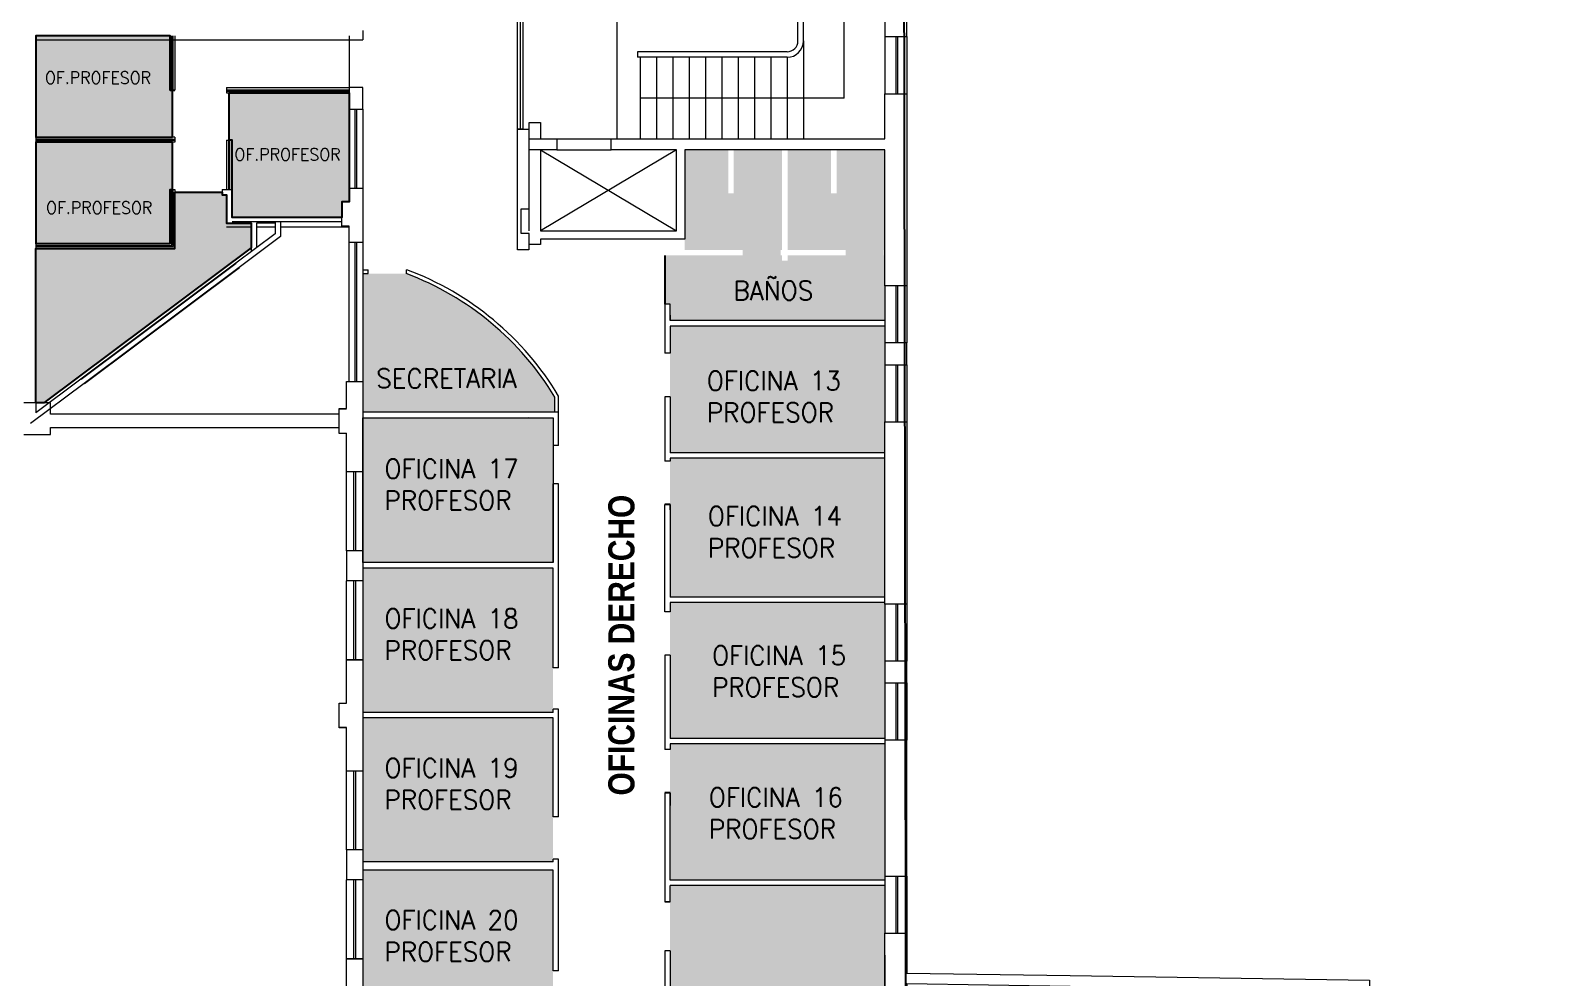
# Model space of a CAD drawing. Header units: millimetres. Extents: x -11418 to -10492, y 10656 to 11360.
# Drawn here: x -10641.59 to -10613.65, y 11197.74 to 11215.15 of the extents above; entities that cross this region are included whole.
import ezdxf

# ---------------------------------------------------------------- set-up
doc = ezdxf.new("R2010")
doc.units = ezdxf.units.MM
doc.layers.get('0').update_dxf_attribs({"lineweight": 0})
for name, color, linetype, lineweight in [('01. Tabiques', 7, 'Continuous', 0), ('0_ escaleras', 7, 'Continuous', 5), ('0_ id salas de clases', 7, 'Continuous', 9), ('0_ muros', 7, 'Continuous', 20), ('0_ muros 2', 7, 'Continuous', 9), ('0_ simbología', 250, 'Continuous', 5), ('0_ tabiques', 7, 'Continuous', 9), ('0_ ventanas', 250, 'Continuous', 0), ('TABIQUES', 7, 'Continuous', 9)]:
    doc.layers.add(name, color=color, linetype=linetype, lineweight=lineweight)
doc.layers.add('1_ EA', color=7, linetype='Continuous', lineweight=0, true_color=0xe6e6e6)
for name, color, linetype in [('ACHURADO SOLIDO', 254, 'Continuous'), ('SEGUNDO PLANO', 3, 'Continuous'), ('VENTANAS', 1, 'Continuous')]:
    doc.layers.add(name, color=color, linetype=linetype)
for name, color, linetype, true_color in [('HATCH DERECHO', 7, 'Continuous', 0x7f7848), ('y_ hatch derecho', 7, 'Continuous', 0x908851), ('z4_ Dirección de investigación e innovación', 7, 'Continuous', 0xc6c8a7)]:
    doc.layers.add(name, color=color, linetype=linetype, true_color=true_color)
doc.styles.add('PATO', font='romans.shx', dxfattribs={"height": 0.22})

msp = doc.modelspace()

# ---------------------------------------------------------------- hatches: boundary and pattern name
at = {"layer": 'HATCH DERECHO'}
h = msp.add_hatch(color=256, dxfattribs=at)
h.paths.add_polyline_path([(-10638.983, 11213.186), (-10638.983, 11214.054), (-10639.028, 11214.054), (-10639.028, 11215.05), (-10641.497, 11215.05), (-10641.497, 11213.186)])
h.paths.add_polyline_path([(-10637.938, 11213.132), (-10637.938, 11214), (-10635.735, 11214), (-10635.736, 11212), (-10635.868, 11212), (-10635.868, 11211.71), (-10637.888, 11211.71), (-10637.888, 11213.132)])
h.paths.add_polyline_path([(-10638.983, 11212.228), (-10638.983, 11213.096), (-10641.497, 11213.096), (-10641.497, 11211.232), (-10639.028, 11211.232), (-10639.028, 11212.228)])
h.paths.add_polyline_path([(-10638.938, 11212.178), (-10638.07, 11212.178), (-10638.07, 11212.128), (-10637.988, 11212.128), (-10637.988, 11211.61), (-10637.538, 11211.61), (-10637.538, 11211.157), (-10641.35, 11208.305), (-10641.497, 11208.305), (-10641.497, 11211.142), (-10638.938, 11211.142)])
at = {"layer": 'y_ hatch derecho'}
h = msp.add_hatch(color=256, dxfattribs=at)
h.paths.add_polyline_path([(-10627.676, 11212.956), (-10627.676, 11211.116), (-10625.885, 11211.116), (-10625.885, 11212.956), (-10626.776, 11212.956), (-10626.776, 11212.156), (-10626.876, 11212.156), (-10626.876, 11212.956)])
h.paths.add_polyline_path([(-10629.567, 11212.956), (-10629.567, 11211.116), (-10628.501, 11211.116), (-10627.776, 11211.116), (-10627.776, 11212.956), (-10628.667, 11212.956), (-10628.667, 11212.156), (-10628.767, 11212.156), (-10628.767, 11212.956)])
for points in [[(-10629.835, 11209.816), (-10625.885, 11209.816), (-10625.885, 11211.016), (-10625.897, 11211.016), (-10625.91, 11211.016), (-10625.91, 11211.116), (-10626.61, 11211.116), (-10626.61, 11211.016), (-10627.676, 11211.016), (-10627.676, 11210.916), (-10627.776, 11210.916), (-10627.776, 11211.016), (-10627.801, 11211.016), (-10627.801, 11211.116), (-10628.501, 11211.116), (-10628.501, 11211.016), (-10629.935, 11211.016), (-10629.935, 11210.116), (-10629.835, 11210.116)], [(-10634.684, 11210.68), (-10635.484, 11210.68), (-10635.484, 11210.68), (-10635.484, 11208.132), (-10631.954, 11208.132), (-10631.954, 11208.41, 0.168466)]]:
    msp.add_hatch(color=256, dxfattribs=at).paths.add_polyline_path(points)
h = msp.add_hatch(color=256, dxfattribs=at)
h.paths.add_polyline_path([(-10629.835, 11209.716), (-10625.885, 11209.716), (-10625.885, 11207.386), (-10629.835, 11207.386)])
h.paths.add_polyline_path([(-10629.835, 11207.286), (-10625.885, 11207.286), (-10625.885, 11204.735), (-10629.835, 11204.735)])
h.paths.add_polyline_path([(-10629.835, 11204.635), (-10625.885, 11204.635), (-10625.885, 11202.135), (-10629.835, 11202.135)])
h.paths.add_polyline_path([(-10629.835, 11202.035), (-10625.885, 11202.035), (-10625.885, 11199.535), (-10629.835, 11199.535)])
h.paths.add_polyline_path([(-10629.835, 11199.435), (-10625.885, 11199.435), (-10625.885, 11191.687), (-10629.835, 11191.687)])
h.paths.add_polyline_path([(-10629.835, 11191.587), (-10625.885, 11191.587), (-10625.885, 11186.289), (-10629.835, 11186.289)])
h = msp.add_hatch(color=256, dxfattribs=at)
h.paths.add_polyline_path([(-10635.485, 11208.032), (-10631.985, 11208.032), (-10631.985, 11205.368), (-10635.485, 11205.368)])
h.paths.add_polyline_path([(-10635.485, 11205.268), (-10631.985, 11205.268), (-10631.985, 11202.614), (-10635.485, 11202.614)])
h.paths.add_polyline_path([(-10635.485, 11202.514), (-10631.985, 11202.514), (-10631.985, 11199.867), (-10635.485, 11199.867)])
h.paths.add_polyline_path([(-10635.485, 11199.717), (-10631.985, 11199.717), (-10631.985, 11197.067), (-10635.485, 11197.067)])
h.paths.add_polyline_path([(-10635.485, 11191.587), (-10631.985, 11191.587), (-10631.985, 11188.587), (-10635.485, 11188.587)])
h.paths.add_polyline_path([(-10635.485, 11194.287), (-10631.985, 11194.287), (-10631.985, 11191.687), (-10635.485, 11191.687)])
h.paths.add_polyline_path([(-10635.485, 11196.967), (-10631.985, 11196.967), (-10631.985, 11194.387), (-10635.485, 11194.387)])

# ---------------------------------------------------------------- linework, layer by layer
for points in [[(-10631.917, 11213.156), (-10630.917, 11213.156)], [(-10631.917, 11212.956), (-10630.917, 11212.956)]]:
    msp.add_lwpolyline(points)
at = {"layer": '01. Tabiques', "color": 0}
for p, q in [((-10641.497, 11214.975), (-10641.497, 11209.491)), ((-10641.497, 11214.975), (-10638.938, 11214.975)), ((-10638.938, 11214.975), (-10635.485, 11214.975)), ((-10637.888, 11211.635), (-10635.868, 11211.635)), ((-10637.098, 11211.413), (-10637.818, 11210.873)), ((-10637.098, 11211.635), (-10637.098, 11211.413)), ((-10636.998, 11211.635), (-10636.998, 11211.362)), ((-10635.735, 11211.535), (-10636.998, 11211.535)), ((-10636.998, 11211.362), (-10637.759, 11210.793)), ((-10640.607, 11208.662), (-10641.593, 11207.924)), ((-10640.667, 11208.742), (-10641.497, 11208.121)), ((-10641.497, 11208.702), (-10641.497, 11208.121))]:
    msp.add_line(p, q, dxfattribs=at)
at = {"layer": '01. Tabiques'}
for p, q in [((-10637.988, 11214.1), (-10635.735, 11214.1)), ((-10637.988, 11214), (-10635.735, 11214))]:
    msp.add_line(p, q, dxfattribs=at)
for points in [[(-10639.028, 11215.05), (-10639.028, 11214.054)], [(-10638.938, 11215.05), (-10638.938, 11214.054)], [(-10637.988, 11214.1), (-10637.988, 11214)], [(-10638.938, 11213.186), (-10641.497, 11213.186)], [(-10638.938, 11213.096), (-10641.497, 11213.096)], [(-10638.938, 11213.186), (-10638.938, 11213.096)], [(-10637.988, 11213.132), (-10637.988, 11212.228)], [(-10637.988, 11213.132), (-10637.888, 11213.132)], [(-10637.888, 11213.132), (-10637.888, 11212.228)], [(-10639.028, 11212.228), (-10639.028, 11211.232)], [(-10639.028, 11212.228), (-10638.938, 11212.228)], [(-10638.938, 11212.228), (-10638.938, 11211.142)], [(-10638.07, 11212.228), (-10637.888, 11212.228)], [(-10638.07, 11212.228), (-10638.07, 11212.128)], [(-10638.07, 11212.128), (-10637.988, 11212.128)], [(-10637.988, 11212.128), (-10637.988, 11211.61)], [(-10637.888, 11212.228), (-10637.888, 11211.71)], [(-10637.098, 11211.71), (-10637.888, 11211.71)], [(-10637.538, 11211.61), (-10637.988, 11211.61)], [(-10637.538, 11211.61), (-10637.538, 11211.157)], [(-10637.098, 11211.61), (-10637.438, 11211.61)], [(-10637.438, 11211.61), (-10637.438, 11211.232)], [(-10639.028, 11211.232), (-10641.497, 11211.232)], [(-10638.938, 11211.142), (-10641.497, 11211.142)]]:
    msp.add_lwpolyline(points, dxfattribs=at)
at = {"layer": '01. Tabiques', "color": 0}
for points in [[(-10637.538, 11211.535), (-10637.988, 11211.535)], [(-10637.538, 11211.535), (-10637.538, 11211.083)], [(-10637.438, 11211.535), (-10637.438, 11211.158)], [(-10637.098, 11211.535), (-10637.438, 11211.535)], [(-10641.497, 11208.702), (-10641.497, 11209.491)]]:
    msp.add_lwpolyline(points, dxfattribs=at)
msp.add_arc((-10636.654, 11206.558), 4.66, 77.2782, 77.2784, dxfattribs=at)
at = {"layer": '0_ escaleras'}
for p, q in [((-10627.485, 11214.956), (-10627.485, 11215.516)), ((-10627.385, 11214.956), (-10627.385, 11215.516)), ((-10627.385, 11214.956), (-10627.385, 11213.156)), ((-10627.685, 11214.756), (-10630.435, 11214.756)), ((-10630.435, 11214.756), (-10630.435, 11214.656)), ((-10627.685, 11214.656), (-10630.435, 11214.656)), ((-10630.385, 11214.656), (-10630.385, 11213.156)), ((-10630.085, 11214.656), (-10630.085, 11213.156)), ((-10629.785, 11214.656), (-10629.785, 11213.156)), ((-10629.485, 11214.656), (-10629.485, 11213.156)), ((-10629.185, 11214.656), (-10629.185, 11213.156)), ((-10628.885, 11214.656), (-10628.885, 11213.156)), ((-10628.585, 11214.656), (-10628.585, 11213.156)), ((-10628.285, 11214.656), (-10628.285, 11213.156)), ((-10627.985, 11214.656), (-10627.985, 11213.156)), ((-10627.685, 11214.656), (-10627.685, 11213.156)), ((-10625.885, 11198.156), (-10625.885, 11197.239))]:
    msp.add_line(p, q, dxfattribs=at)
msp.add_lwpolyline([(-10630.817, 11215.716), (-10630.817, 11213.156)], dxfattribs=at)
for radius in [0.3, 0.2]:
    msp.add_arc((-10627.685, 11214.956), radius, 270, 0, dxfattribs=at)
at = {"layer": '0_ muros'}
for points in [[(-10625.885, 11215.436), (-10625.885, 11215.036), (-10625.485, 11215.036), (-10625.485, 11215.436)], [(-10629.717, 11212.956), (-10630.917, 11212.956), (-10630.917, 11213.156), (-10625.885, 11213.156), (-10625.885, 11213.986), (-10625.485, 11213.986), (-10625.485, 11210.456), (-10625.885, 11210.456), (-10625.885, 11212.956), (-10627.776, 11212.956), (-10629.567, 11212.956), (-10629.567, 11211.316), (-10632.217, 11211.316), (-10632.217, 11211.216), (-10632.425, 11211.216), (-10632.425, 11211.418), (-10632.575, 11211.418), (-10632.575, 11211.868), (-10632.425, 11211.868), (-10632.425, 11213.456), (-10632.217, 11213.456), (-10632.217, 11213.156), (-10631.917, 11213.156), (-10631.917, 11212.956), (-10632.217, 11212.956), (-10632.217, 11211.466), (-10629.717, 11211.466)], [(-10625.885, 11209.406), (-10625.885, 11209.006), (-10625.485, 11209.006), (-10625.485, 11209.406)], [(-10625.485, 11207.956), (-10625.485, 11204.606), (-10625.885, 11204.606), (-10625.885, 11207.956)], [(-10625.885, 11203.556), (-10625.885, 11203.156), (-10625.485, 11203.156), (-10625.485, 11203.556)], [(-10625.485, 11199.606), (-10625.485, 11202.106), (-10625.885, 11202.106), (-10625.885, 11199.606)]]:
    msp.add_lwpolyline(points, close=True, dxfattribs=at)
msp.add_lwpolyline([(-10625.485, 11197.625), (-10625.485, 11194.606), (-10625.885, 11194.606), (-10625.885, 11198.556), (-10625.885, 11198.556), (-10625.885, 11198.556), (-10625.485, 11198.556), (-10625.485, 11198.156), (-10625.485, 11197.825), (-10622.479, 11197.779), (-10616.98, 11197.696), (-10617.036, 11192.901), (-10617.236, 11192.904), (-10617.182, 11197.499), (-10622.482, 11197.579), (-10625.485, 11197.625)], dxfattribs=at)
at = {"layer": '0_ muros 2'}
for p, q in [((-10625.885, 11215.036), (-10625.885, 11213.986)), ((-10625.485, 11215.036), (-10625.485, 11213.986)), ((-10635.735, 11212.25), (-10635.735, 11213.7)), ((-10635.485, 11213.7), (-10635.485, 11212.25)), ((-10632.642, 11211.116), (-10632.642, 11213.336)), ((-10632.642, 11213.336), (-10632.435, 11213.336)), ((-10632.435, 11213.336), (-10632.435, 11213.156)), ((-10632.435, 11213.156), (-10631.917, 11213.156)), ((-10631.917, 11213.156), (-10631.917, 11212.956)), ((-10630.917, 11212.956), (-10630.917, 11213.156)), ((-10631.917, 11212.956), (-10632.435, 11212.956)), ((-10632.435, 11212.956), (-10632.435, 11211.466)), ((-10635.735, 11212), (-10635.735, 11212.25)), ((-10635.735, 11212.25), (-10635.485, 11212.25)), ((-10635.485, 11212.25), (-10635.485, 11211.25)), ((-10635.868, 11211.55), (-10635.868, 11212)), ((-10635.868, 11212), (-10635.736, 11212)), ((-10635.735, 11211.55), (-10635.868, 11211.55)), ((-10635.735, 11211.25), (-10635.735, 11211.55)), ((-10635.485, 11211.25), (-10635.735, 11211.25)), ((-10635.735, 11208.7), (-10635.735, 11211.25)), ((-10635.485, 11211.25), (-10635.484, 11208.7)), ((-10632.435, 11211.316), (-10632.435, 11211.116)), ((-10632.435, 11211.116), (-10632.642, 11211.116)), ((-10625.885, 11210.456), (-10625.885, 11209.406)), ((-10625.485, 11210.456), (-10625.485, 11209.406)), ((-10625.885, 11209.006), (-10625.885, 11207.956)), ((-10625.485, 11209.006), (-10625.485, 11207.956)), ((-10635.918, 11207.748), (-10635.918, 11208.198)), ((-10635.918, 11208.198), (-10635.785, 11208.198)), ((-10635.918, 11207.744), (-10635.918, 11208.194)), ((-10635.918, 11208.194), (-10635.785, 11208.194)), ((-10635.785, 11207.744), (-10635.918, 11207.744)), ((-10635.785, 11205.583), (-10635.785, 11207.036)), ((-10635.485, 11207.036), (-10635.485, 11205.583)), ((-10635.485, 11205.583), (-10635.785, 11205.583)), ((-10635.785, 11205.583), (-10635.785, 11205.033)), ((-10635.485, 11205.583), (-10635.485, 11205.033)), ((-10635.485, 11205.033), (-10635.785, 11205.033)), ((-10635.785, 11203.583), (-10635.785, 11205.033)), ((-10635.485, 11205.033), (-10635.485, 11203.583)), ((-10625.885, 11204.606), (-10625.885, 11203.556)), ((-10625.485, 11204.606), (-10625.485, 11203.556)), ((-10635.485, 11203.583), (-10635.785, 11203.583)), ((-10625.885, 11203.156), (-10625.885, 11202.106)), ((-10625.485, 11203.156), (-10625.485, 11202.106)), ((-10635.485, 11201.537), (-10635.785, 11201.537)), ((-10635.785, 11200.087), (-10635.785, 11201.537)), ((-10635.485, 11201.534), (-10635.785, 11201.534)), ((-10635.485, 11201.537), (-10635.485, 11200.087)), ((-10635.485, 11200.087), (-10635.785, 11200.087)), ((-10635.785, 11200.087), (-10635.785, 11199.537)), ((-10635.485, 11200.087), (-10635.485, 11199.537)), ((-10635.485, 11199.537), (-10635.785, 11199.537)), ((-10635.785, 11198.087), (-10635.785, 11199.537)), ((-10635.485, 11199.537), (-10635.485, 11198.087)), ((-10625.885, 11199.606), (-10625.885, 11198.556)), ((-10625.485, 11199.606), (-10625.485, 11198.556)), ((-10635.485, 11198.087), (-10635.785, 11198.087))]:
    msp.add_line(p, q, dxfattribs=at)
for points in [[(-10635.485, 11213.7), (-10635.485, 11214.1), (-10635.735, 11214.1), (-10635.735, 11213.7)], [(-10635.918, 11202.337), (-10635.918, 11202.787), (-10635.785, 11202.787), (-10635.785, 11203.586), (-10635.485, 11203.586), (-10635.485, 11201.537), (-10635.785, 11201.537), (-10635.785, 11202.337)], [(-10635.918, 11202.333), (-10635.918, 11202.783), (-10635.785, 11202.783), (-10635.785, 11203.583), (-10635.485, 11203.583), (-10635.485, 11201.534), (-10635.785, 11201.534), (-10635.785, 11202.333)], [(-10635.918, 11196.857), (-10635.918, 11197.307), (-10635.785, 11197.307), (-10635.785, 11198.087), (-10635.485, 11198.087), (-10635.485, 11196.057), (-10635.785, 11196.057), (-10635.785, 11196.857)]]:
    msp.add_lwpolyline(points, close=True, dxfattribs=at)
for points in [[(-10635.785, 11208.198), (-10635.785, 11208.7), (-10635.484, 11208.7), (-10635.485, 11207.036), (-10635.785, 11207.036), (-10635.785, 11207.748)], [(-10641.717, 11207.725), (-10641.227, 11207.725), (-10641.227, 11207.849), (-10635.918, 11207.849), (-10635.918, 11208.099), (-10641.227, 11208.099), (-10641.227, 11208.305), (-10641.717, 11208.305)]]:
    msp.add_lwpolyline(points, dxfattribs=at)
at = {"layer": '0_ simbología'}
for p, q in [((-10626.635, 11213.906), (-10626.635, 11216.566)), ((-10626.635, 11213.906), (-10630.385, 11213.906)), ((-10632.217, 11212.956), (-10629.717, 11211.466)), ((-10629.717, 11212.956), (-10632.217, 11211.466))]:
    msp.add_line(p, q, dxfattribs=at)
at = {"layer": '0_ tabiques'}
for p, q in [((-10635.485, 11215.15), (-10635.485, 11214.975)), ((-10635.485, 11210.75), (-10635.384, 11210.75)), ((-10635.485, 11210.68), (-10635.384, 11210.68)), ((-10635.384, 11210.68), (-10635.384, 11210.75)), ((-10634.684, 11210.75), (-10634.673, 11210.75)), ((-10634.684, 11210.68), (-10634.684, 11210.75)), ((-10629.935, 11210.116), (-10629.935, 11209.216)), ((-10629.835, 11209.916), (-10629.835, 11209.816)), ((-10625.885, 11209.816), (-10629.835, 11209.816)), ((-10629.835, 11209.716), (-10629.835, 11209.216)), ((-10625.885, 11209.716), (-10629.835, 11209.716)), ((-10629.835, 11209.216), (-10629.935, 11209.216)), ((-10629.835, 11209.216), (-10629.935, 11209.216)), ((-10631.955, 11208.133), (-10631.955, 11208.41)), ((-10631.885, 11208.133), (-10631.885, 11208.43)), ((-10629.935, 11208.416), (-10629.935, 11207.236)), ((-10629.835, 11208.416), (-10629.935, 11208.416)), ((-10629.835, 11208.416), (-10629.935, 11208.416)), ((-10629.835, 11208.416), (-10629.835, 11207.386)), ((-10631.885, 11207.518), (-10631.885, 11208.133)), ((-10631.885, 11207.518), (-10631.985, 11207.518)), ((-10629.835, 11207.236), (-10629.935, 11207.236)), ((-10629.835, 11207.286), (-10629.835, 11207.236)), ((-10631.985, 11205.368), (-10631.985, 11206.818)), ((-10631.885, 11206.818), (-10631.985, 11206.818)), ((-10631.885, 11203.434), (-10631.885, 11206.818)), ((-10629.835, 11206.436), (-10629.935, 11206.436)), ((-10629.835, 11206.436), (-10629.835, 11206.231)), ((-10629.835, 11206.436), (-10629.835, 11206.231)), ((-10631.985, 11205.368), (-10635.485, 11205.368)), ((-10631.985, 11205.268), (-10635.485, 11205.268)), ((-10631.985, 11203.434), (-10631.985, 11205.268)), ((-10631.985, 11203.434), (-10631.985, 11205.268)), ((-10625.885, 11204.735), (-10629.835, 11204.735)), ((-10625.885, 11204.635), (-10629.835, 11204.635)), ((-10629.935, 11203.665), (-10629.935, 11203.435)), ((-10629.835, 11203.665), (-10629.935, 11203.665)), ((-10629.835, 11203.665), (-10629.935, 11203.665)), ((-10629.835, 11203.665), (-10629.835, 11203.435)), ((-10631.885, 11203.434), (-10631.985, 11203.434)), ((-10629.935, 11203.435), (-10629.935, 11201.936)), ((-10629.835, 11203.506), (-10629.835, 11202.135)), ((-10629.835, 11203.435), (-10629.835, 11202.135)), ((-10631.985, 11202.614), (-10635.485, 11202.614)), ((-10631.985, 11202.514), (-10635.485, 11202.514)), ((-10631.885, 11202.674), (-10631.985, 11202.674)), ((-10631.985, 11202.614), (-10631.985, 11202.674)), ((-10631.985, 11200.697), (-10631.985, 11202.517)), ((-10631.885, 11200.697), (-10631.885, 11202.677)), ((-10629.835, 11201.936), (-10629.935, 11201.936)), ((-10629.835, 11201.936), (-10629.935, 11201.936)), ((-10625.885, 11202.135), (-10629.835, 11202.135)), ((-10629.835, 11202.035), (-10629.835, 11201.936)), ((-10625.885, 11202.035), (-10629.835, 11202.035)), ((-10629.835, 11201.98), (-10629.835, 11201.936)), ((-10629.935, 11201.136), (-10629.935, 11199.136)), ((-10629.835, 11201.136), (-10629.935, 11201.136)), ((-10629.835, 11201.136), (-10629.835, 11200.906)), ((-10631.885, 11200.697), (-10631.985, 11200.697)), ((-10631.985, 11199.867), (-10635.485, 11199.867)), ((-10631.985, 11199.717), (-10635.485, 11199.717)), ((-10631.985, 11199.867), (-10631.985, 11199.917)), ((-10631.885, 11199.917), (-10631.985, 11199.917)), ((-10631.985, 11197.867), (-10631.985, 11199.717)), ((-10631.985, 11199.667), (-10631.985, 11199.717)), ((-10631.885, 11197.867), (-10631.885, 11199.917)), ((-10625.885, 11199.535), (-10629.835, 11199.535)), ((-10625.885, 11199.435), (-10629.835, 11199.435)), ((-10629.835, 11198.236), (-10629.935, 11198.236)), ((-10629.935, 11198.236), (-10629.935, 11196.437)), ((-10629.835, 11198.236), (-10629.835, 11198.057)), ((-10629.835, 11198.057), (-10629.835, 11196.737)), ((-10631.885, 11197.867), (-10631.985, 11197.867))]:
    msp.add_line(p, q, dxfattribs=at)
for points in [[(-10632.542, 11215.546), (-10632.542, 11213.336), (-10632.642, 11213.336), (-10632.642, 11215.546)], [(-10629.835, 11209.816), (-10629.835, 11210.116), (-10629.935, 11210.116)], [(-10631.885, 11208.133), (-10632.398, 11208.133), (-10635.485, 11208.132)], [(-10635.485, 11208.032), (-10632.439, 11208.033), (-10631.985, 11208.032), (-10631.985, 11207.518)], [(-10625.885, 11207.386), (-10629.835, 11207.386)], [(-10625.885, 11207.286), (-10629.835, 11207.286)], [(-10629.835, 11206.336), (-10629.835, 11206.436), (-10629.935, 11206.436)], [(-10629.835, 11204.635), (-10629.835, 11204.465), (-10629.935, 11204.465), (-10629.935, 11206.436)], [(-10629.835, 11206.436), (-10629.835, 11204.735)], [(-10629.835, 11199.535), (-10629.835, 11201.136), (-10629.935, 11201.136), (-10629.935, 11201.136)], [(-10629.835, 11199.136), (-10629.835, 11199.435)], [(-10629.935, 11199.136), (-10629.935, 11199.136), (-10629.835, 11199.136)], [(-10629.835, 11199.136), (-10629.935, 11199.136)]]:
    msp.add_lwpolyline(points, dxfattribs=at)
for radius, start, end in [(5.418, 31.139, 69.3895), (5.488, 30.9348, 69.5382)]:
    msp.add_arc((-10636.592, 11205.609), radius, start, end, dxfattribs=at)
at = {"layer": '0_ ventanas'}
for p, q in [((-10632.592, 11215.546), (-10632.592, 11213.336)), ((-10635.735, 11215.05), (-10635.735, 11214.1)), ((-10625.685, 11215.036), (-10625.685, 11213.986)), ((-10625.655, 11215.036), (-10625.655, 11213.986)), ((-10635.625, 11212.25), (-10635.625, 11213.7)), ((-10635.595, 11212.25), (-10635.595, 11213.7)), ((-10635.625, 11208.7), (-10635.625, 11211.25)), ((-10635.595, 11208.7), (-10635.595, 11211.25)), ((-10625.685, 11210.456), (-10625.685, 11209.406)), ((-10625.655, 11210.456), (-10625.655, 11209.406)), ((-10625.685, 11209.006), (-10625.685, 11207.956)), ((-10625.655, 11209.006), (-10625.655, 11207.956)), ((-10635.65, 11205.583), (-10635.65, 11207.036)), ((-10635.62, 11207.036), (-10635.62, 11205.583)), ((-10635.65, 11203.583), (-10635.65, 11205.033)), ((-10635.62, 11205.033), (-10635.62, 11203.583)), ((-10625.685, 11204.606), (-10625.685, 11203.556)), ((-10625.655, 11204.606), (-10625.655, 11203.556)), ((-10625.685, 11203.156), (-10625.685, 11202.106)), ((-10625.655, 11203.156), (-10625.655, 11202.106)), ((-10635.65, 11200.087), (-10635.65, 11201.537)), ((-10635.62, 11201.537), (-10635.62, 11200.087)), ((-10635.65, 11198.087), (-10635.65, 11199.537)), ((-10635.62, 11199.537), (-10635.62, 11198.087)), ((-10625.685, 11199.606), (-10625.685, 11198.556)), ((-10625.655, 11199.606), (-10625.655, 11198.556))]:
    msp.add_line(p, q, dxfattribs=at)
for points in [[(-10638.993, 11214.054), (-10638.993, 11215.05)], [(-10638.973, 11214.054), (-10638.973, 11215.05)], [(-10637.988, 11214.055), (-10635.735, 11214.055)], [(-10637.988, 11214.035), (-10635.735, 11214.035)], [(-10641.497, 11213.151), (-10638.938, 11213.151)], [(-10641.497, 11213.131), (-10638.938, 11213.131)], [(-10637.948, 11212.228), (-10637.948, 11213.132)], [(-10637.928, 11212.228), (-10637.928, 11213.132)], [(-10638.993, 11211.197), (-10638.993, 11212.228)], [(-10638.973, 11211.177), (-10638.973, 11212.228)], [(-10641.497, 11211.197), (-10638.993, 11211.197)], [(-10641.497, 11211.177), (-10638.973, 11211.177)]]:
    msp.add_lwpolyline(points, dxfattribs=at)
at = {"layer": '1_ EA'}
msp.add_lwpolyline([(-10635.485, 11208.032), (-10631.985, 11208.032), (-10631.985, 11205.368), (-10635.485, 11205.368)], close=True, dxfattribs=at)
at = {"layer": 'ACHURADO SOLIDO'}
msp.add_lwpolyline([(-10639.028, 11214.054), (-10638.938, 11214.054)], dxfattribs=at)
at = {"layer": 'HATCH DERECHO'}
for points in [[(-10638.983, 11213.186), (-10638.983, 11214.054), (-10639.028, 11214.054), (-10639.028, 11215.05), (-10641.497, 11215.05), (-10641.497, 11213.186), (-10638.983, 11213.186)], [(-10637.938, 11213.132), (-10637.938, 11214), (-10635.735, 11214), (-10635.736, 11212), (-10635.868, 11212), (-10635.868, 11211.71), (-10637.888, 11211.71), (-10637.888, 11213.132), (-10637.938, 11213.132)], [(-10638.983, 11212.228), (-10638.983, 11213.096), (-10641.497, 11213.096), (-10641.497, 11211.232), (-10639.028, 11211.232), (-10639.028, 11212.228), (-10638.983, 11212.228)], [(-10638.938, 11212.178), (-10638.07, 11212.178), (-10638.07, 11212.128), (-10637.988, 11212.128), (-10637.988, 11211.61), (-10637.538, 11211.61), (-10637.538, 11211.157), (-10641.35, 11208.305), (-10641.497, 11208.305), (-10641.497, 11211.142), (-10638.938, 11211.142), (-10638.938, 11212.178)]]:
    msp.add_lwpolyline(points, dxfattribs=at)
at = {"layer": 'SEGUNDO PLANO'}
for p, q in [((-10629.835, 11206.436), (-10629.935, 11206.436)), ((-10629.835, 11201.136), (-10629.935, 11201.136))]:
    msp.add_line(p, q, dxfattribs=at)
at = {"layer": 'TABIQUES'}
msp.add_line((-10641.497, 11210.137), (-10641.497, 11208.305), dxfattribs=at)
at = {"layer": 'VENTANAS', "color": 0}
for p, q in [((-10637.818, 11210.873), (-10640.667, 11208.742)), ((-10637.759, 11210.793), (-10640.607, 11208.662))]:
    msp.add_line(p, q, dxfattribs=at)
at = {"layer": 'y_ hatch derecho'}
msp.add_line((-10629.935, 11211.016), (-10629.935, 11210.116), dxfattribs=at)
at = {"layer": 'z4_ Dirección de investigación e innovación'}
msp.add_lwpolyline([(-10625.586, 11245.873), (-10625.476, 11180.739), (-10622.485, 11180.702), (-10622.462, 11182.52), (-10622.263, 11182.517), (-10622.286, 11180.7), (-10613.68, 11180.57), (-10613.649, 11183.199)], dxfattribs=at)

# ---------------------------------------------------------------- texts
at = {"layer": '0_ id salas de clases', "color": 7, "style": 'PATO', "width": 0.95}
for p in [(-10641.328, 11214.169), (-10637.844, 11212.758), (-10641.306, 11211.779)]:
    msp.add_text('OF.PROFESOR', height=0.224, dxfattribs=at).set_placement(p)
at = {"layer": '0_ id salas de clases', "color": 7, "char_height": 0.35, "width": 3.43863, "attachment_point": 1, "style": 'PATO'}
for s, insert in [('{\\W0.95;BAÑOS}', (-10628.672, 11210.544)), ('{\\W0.95;SECRETARIA}', (-10635.238, 11208.928)), ('{\\W0.95;OFICINA 13 PROFESOR}', (-10629.16, 11208.886)), ('{\\W0.95;OFICINA 17 PROFESOR}', (-10635.086, 11207.269)), ('{\\W0.95;OFICINA 14 PROFESOR}', (-10629.141, 11206.398)), ('{\\W0.95;OFICINA 18\\PPROFESOR}', (-10635.086, 11204.516)), ('{\\W0.95;OFICINA 15 PROFESOR}', (-10629.064, 11203.837)), ('{\\W0.95;OFICINA 19 PROFESOR}', (-10635.086, 11201.769)), ('{\\W0.95;OFICINA 16 PROFESOR}', (-10629.123, 11201.229)), ('{\\W0.95;OFICINA 20 PROFESOR}', (-10635.086, 11198.974))]:
    msp.add_mtext(s, dxfattribs=dict(at, insert=insert))
at = {"layer": '0_ id salas de clases', "insert": (-10630.971, 11201.088), "char_height": 0.48, "width": 10.07602, "attachment_point": 1, "rotation": 90, "style": 'PATO'}
msp.add_mtext('{\\fSwis721 Cn BT|b1|i0|c0|p34;OFICINAS DERECHO}', dxfattribs=at)

doc.saveas('drawing.dxf')
